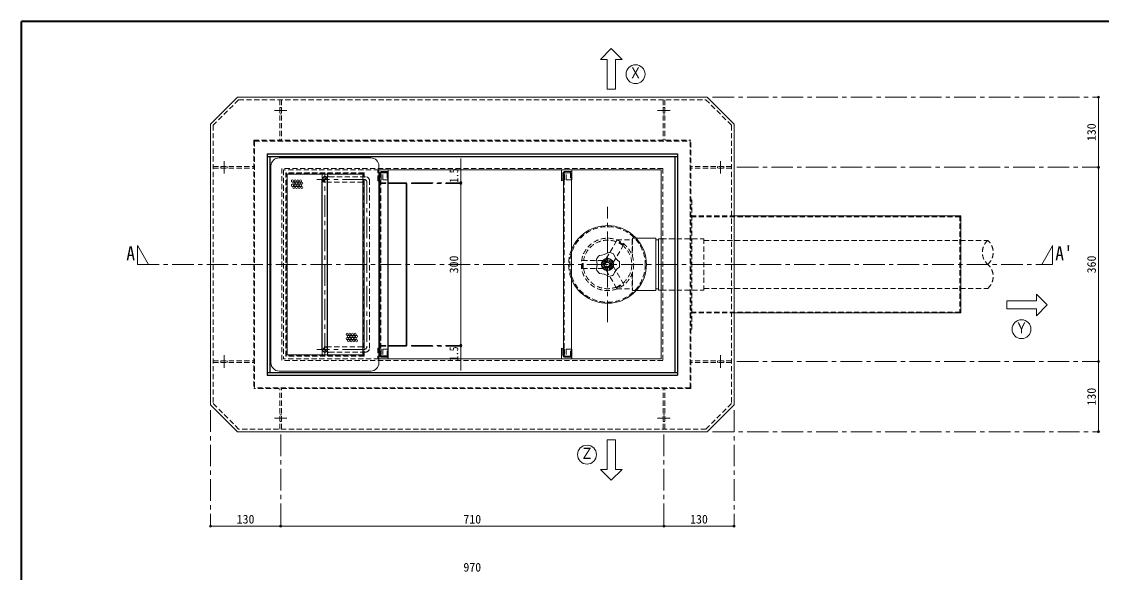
# Model space of a CAD drawing. Units: millimetres at full size, sheet at 1:8. Extents: x -1691 to 1549, y -1119 to 1129.
# Drawn here: x -1691 to 309, y 108 to 1129 of the extents above; entities that cross this region are included whole.
import ezdxf
from ezdxf.enums import TextEntityAlignment as Align

# ---------------------------------------------------------------- set-up
doc = ezdxf.new("R2010")
doc.units = ezdxf.units.MM
doc.header["$LTSCALE"] = 8
doc.header["$PDMODE"] = 32
doc.header["$PDSIZE"] = 4
doc.linetypes.add('CHAIN1', pattern=[8, 5, -1, 1, -1])
doc.linetypes.add('DASHED1', pattern=[1.8, 1.2, -0.6])
doc.layers.add('0-0_ﾚｲﾔ1', color=4, linetype='Continuous', lineweight=9)
doc.styles.add('ＭＳ ゴシック', font='')
doc.styles.get('ＭＳ ゴシック').set_extended_font_data('MS Gothic')

msp = doc.modelspace()

# ---------------------------------------------------------------- linework, layer by layer
at = {"layer": '0-0_ﾚｲﾔ1', "color": 1, "lineweight": 40}
for p in [(-1691.137, -1118.909), (1548.863, 1129.091)]:
    msp.add_line(p, (-1691.137, 1129.091), dxfattribs=at)
at = {"layer": '0-0_ﾚｲﾔ1'}
for p, q in [((-598.637, 1079.091), (-618.637, 1059.091)), ((-598.637, 1079.091), (-578.637, 1059.091)), ((-606.137, 1059.091), (-618.637, 1059.091)), ((-591.137, 1059.091), (-578.637, 1059.091)), ((-591.137, 1059.091), (-591.137, 1004.091)), ((303.863, 989.091), (303.863, 859.091)), ((-877.387, 875.591), (-877.387, 829.091)), ((-1025.137, 849.091), (-1025.137, 851.091)), ((-685.137, 849.091), (-685.137, 851.091)), ((303.863, 859.091), (303.863, 499.091)), ((-978.887, 830.591), (-1012.387, 830.591)), ((-979.637, 829.091), (-1012.387, 829.091)), ((-978.887, 828.341), (-978.887, 529.841)), ((-977.387, 829.091), (-977.387, 529.091)), ((-877.387, 829.091), (-877.387, 529.091)), ((-516.137, 727.591), (-552.423, 727.591)), ((-516.137, 727.591), (-516.137, 630.591)), ((-516.137, 724.591), (-511.137, 724.591)), ((-511.137, 726.591), (-506.137, 726.591)), ((-511.137, 726.591), (-511.137, 631.591)), ((-516.137, 630.591), (-552.423, 630.591)), ((-516.137, 633.591), (-511.137, 633.591)), ((-511.137, 631.591), (-506.137, 631.591)), ((208.863, 604.091), (188.863, 624.091)), ((188.863, 611.591), (188.863, 624.091)), ((208.863, 604.091), (188.863, 584.091)), ((-371.137, 589.091), (48.863, 589.091)), ((188.863, 596.591), (133.863, 596.591)), ((188.863, 596.591), (188.863, 584.091)), ((-979.637, 529.091), (-1012.387, 529.091)), ((-978.887, 527.591), (-1012.387, 527.591)), ((-877.387, 482.591), (-877.387, 529.091)), ((-1025.137, 509.091), (-1025.137, 507.091)), ((-685.137, 509.091), (-685.137, 507.091)), ((303.863, 499.091), (303.863, 369.091)), ((-606.137, 299.091), (-606.137, 354.091)), ((-598.637, 279.091), (-618.637, 299.091)), ((-606.137, 299.091), (-618.637, 299.091)), ((-598.637, 279.091), (-578.637, 299.091)), ((-591.137, 299.091), (-578.637, 299.091)), ((-1211.137, 194.091), (-1341.137, 194.091)), ((-501.137, 194.091), (-1211.137, 194.091)), ((-371.137, 194.091), (-501.137, 194.091))]:
    msp.add_line(p, q, dxfattribs=at)
at = {"layer": '0-0_ﾚｲﾔ1', "color": 7, "lineweight": 18}
for p, q in [((-1291.137, 989.091), (-1341.137, 939.091)), ((-1291.137, 989.091), (-421.137, 989.091)), ((-371.137, 939.091), (-421.137, 989.091)), ((-1341.137, 939.091), (-1341.137, 419.091)), ((-371.137, 939.091), (-371.137, 419.091)), ((-1229.137, 496.591), (-1229.137, 861.591)), ((-1044.137, 876.591), (-1214.137, 876.591)), ((-1029.137, 496.591), (-1029.137, 861.591)), ((-1199.137, 511.591), (-1199.137, 846.591)), ((-1059.137, 846.591), (-1199.137, 846.591)), ((-1134.137, 836.591), (-1134.137, 846.591)), ((-1124.137, 836.591), (-1124.137, 846.591)), ((-1059.137, 511.591), (-1059.137, 846.591)), ((-506.137, 854.091), (-1029.137, 854.091)), ((-1028.137, 848.091), (-1028.137, 837.091)), ((-1025.137, 851.091), (-1012.016, 851.091)), ((-1014.137, 848.818), (-1014.137, 851.091)), ((-1012.016, 836.091), (-1012.016, 851.091)), ((-691.137, 834.091), (-691.137, 854.091)), ((-688.137, 848.091), (-688.137, 837.091)), ((-675.387, 849.091), (-687.387, 849.091)), ((-687.387, 509.091), (-687.387, 849.091)), ((-685.137, 851.091), (-672.016, 851.091)), ((-674.137, 848.818), (-674.137, 851.091)), ((-672.387, 846.091), (-672.387, 512.091)), ((-672.016, 836.091), (-672.016, 851.091)), ((-1012.387, 836.091), (-1012.016, 836.091)), ((-672.387, 836.091), (-672.016, 836.091)), ((-1134.137, 521.591), (-1134.137, 511.591)), ((-1124.137, 521.591), (-1124.137, 511.591)), ((-1028.137, 510.091), (-1028.137, 521.091)), ((-1012.387, 522.091), (-1012.016, 522.091)), ((-1012.016, 522.091), (-1012.016, 507.091)), ((-691.137, 524.091), (-691.137, 504.091)), ((-688.137, 510.091), (-688.137, 521.091)), ((-672.387, 522.091), (-672.016, 522.091)), ((-672.016, 522.091), (-672.016, 507.091)), ((-1059.137, 511.591), (-1199.137, 511.591)), ((-1025.137, 507.091), (-1012.016, 507.091)), ((-1014.137, 509.364), (-1014.137, 507.091)), ((-675.387, 509.091), (-687.387, 509.091)), ((-685.137, 507.091), (-672.016, 507.091)), ((-674.137, 509.364), (-674.137, 507.091)), ((-1044.137, 481.591), (-1214.137, 481.591)), ((-1341.137, 419.091), (-1291.137, 369.091)), ((-421.137, 369.091), (-371.137, 419.091)), ((-421.137, 369.091), (-1291.137, 369.091))]:
    msp.add_line(p, q, dxfattribs=at)
at = {"layer": '0-0_ﾚｲﾔ1', "linetype": 'DASHED1'}
for p, q in [((-1289.066, 984.091), (-1336.137, 937.02)), ((-1289.066, 984.091), (-423.208, 984.091)), ((-1212.737, 984.091), (-1212.737, 909.091)), ((-1209.537, 984.091), (-1209.537, 909.091)), ((-502.737, 984.091), (-502.737, 909.091)), ((-499.537, 984.091), (-499.537, 909.091)), ((-376.137, 937.02), (-423.208, 984.091)), ((-1212.737, 970.091), (-1209.537, 970.091)), ((-499.537, 970.091), (-502.737, 970.091)), ((-1212.737, 958.091), (-1209.537, 958.091)), ((-499.537, 958.091), (-502.737, 958.091)), ((-376.137, 937.02), (-376.137, 421.162)), ((-1261.137, 909.091), (-1261.137, 449.091)), ((-1261.137, 909.091), (-451.137, 909.091)), ((-1259.537, 907.491), (-1259.537, 450.691)), ((-1259.537, 907.491), (-452.737, 907.491)), ((-452.737, 450.691), (-452.737, 907.491)), ((-451.137, 449.091), (-451.137, 909.091)), ((-1336.137, 860.691), (-1261.137, 860.691)), ((-1322.137, 857.491), (-1322.137, 860.691)), ((-1310.137, 857.491), (-1310.137, 860.691)), ((-376.137, 860.691), (-451.137, 860.691)), ((-402.137, 857.491), (-402.137, 860.691)), ((-390.137, 857.491), (-390.137, 860.691)), ((-1336.137, 857.491), (-1261.137, 857.491)), ((-503.137, 857.091), (-1209.137, 857.091)), ((-1209.137, 857.091), (-1209.137, 501.091)), ((-1056.637, 849.091), (-1201.637, 849.091)), ((-1057.637, 848.091), (-1200.637, 848.091)), ((-1200.637, 510.091), (-1200.637, 848.091)), ((-1054.112, 841.591), (-1121.637, 841.591)), ((-1057.637, 510.091), (-1057.637, 848.091)), ((-1056.637, 509.091), (-1056.637, 849.091)), ((-1031.137, 834.091), (-1031.137, 854.091)), ((-1025.137, 836.091), (-1025.137, 849.091)), ((-1022.137, 836.091), (-1022.137, 851.091)), ((-1014.137, 848.818), (-1014.137, 836.091)), ((-685.887, 509.091), (-685.887, 849.091)), ((-682.137, 836.091), (-682.137, 851.091)), ((-674.137, 848.818), (-674.137, 836.091)), ((-503.137, 857.091), (-503.137, 501.091)), ((-376.137, 857.491), (-451.137, 857.491)), ((-1059.112, 831.591), (-1124.137, 831.591)), ((-1056.612, 529.091), (-1056.612, 829.091)), ((-1046.612, 524.091), (-1046.612, 834.091)), ((-1025.887, 829.091), (-1012.387, 829.091)), ((-1012.387, 836.091), (-1025.137, 836.091)), ((-1025.137, 830.591), (-1012.387, 830.591)), ((-451.137, 799.091), (-449.537, 799.091)), ((-449.537, 799.091), (-449.537, 559.091)), ((-451.137, 769.091), (-371.137, 769.091)), ((-451.137, 767.491), (47.263, 767.491)), ((47.263, 769.091), (47.263, 589.091)), ((-608.008, 689.986), (-588.883, 723.111)), ((-576.642, 714.312), (-589.633, 721.812)), ((-575.892, 715.611), (-588.883, 723.111)), ((-588.845, 724.591), (-560.137, 724.591)), ((-559.137, 727.591), (-560.137, 724.591)), ((-560.137, 724.591), (-560.137, 695.884)), ((-559.137, 727.591), (-559.137, 692.875)), ((-552.423, 727.591), (-559.137, 727.591)), ((-506.137, 726.591), (-427.137, 726.591)), ((-452.737, 731.591), (-451.137, 731.591)), ((-427.137, 726.591), (-427.137, 631.591)), ((-427.137, 723.591), (98.863, 723.591)), ((47.263, 730.091), (48.863, 730.091)), ((-595.017, 682.486), (-575.892, 715.611)), ((-652.137, 686.591), (-613.887, 686.591)), ((-652.137, 671.591), (-652.137, 686.591)), ((-650.637, 671.591), (-650.637, 686.591)), ((-605.637, 688.617), (-613.887, 683.854)), ((-613.887, 686.591), (-613.887, 671.591)), ((-595.017, 682.486), (-608.008, 689.986)), ((-597.387, 683.854), (-597.387, 674.328)), ((-652.137, 671.591), (-613.887, 671.591)), ((-605.637, 669.565), (-613.887, 674.328)), ((-595.017, 675.696), (-608.008, 668.196)), ((-608.008, 668.196), (-588.883, 635.071)), ((-595.017, 675.696), (-575.892, 642.571)), ((-560.137, 662.298), (-560.137, 633.591)), ((-559.137, 665.307), (-559.137, 630.591)), ((-589.633, 636.37), (-576.642, 643.87)), ((-588.883, 635.071), (-575.892, 642.571)), ((-588.845, 633.591), (-560.137, 633.591)), ((-560.137, 633.591), (-559.137, 630.591)), ((-552.423, 630.591), (-559.137, 630.591)), ((-506.137, 631.591), (-427.137, 631.591)), ((-452.737, 626.591), (-451.137, 626.591)), ((-427.137, 634.591), (98.863, 634.591)), ((47.263, 628.091), (48.863, 628.091)), ((-451.137, 590.691), (47.263, 590.691)), ((-451.137, 589.091), (-371.137, 589.091)), ((-451.137, 559.091), (-449.537, 559.091)), ((-1059.112, 526.591), (-1124.137, 526.591)), ((-1031.137, 524.091), (-1031.137, 504.091)), ((-1025.887, 529.091), (-1012.387, 529.091)), ((-1025.137, 527.591), (-1012.387, 527.591)), ((-1012.387, 522.091), (-1025.137, 522.091)), ((-1025.137, 522.091), (-1025.137, 509.091)), ((-1022.137, 522.091), (-1022.137, 507.091)), ((-1014.137, 509.364), (-1014.137, 522.091)), ((-685.137, 522.091), (-685.137, 509.091)), ((-672.387, 522.091), (-685.137, 522.091)), ((-682.137, 522.091), (-682.137, 507.091)), ((-674.137, 509.364), (-674.137, 522.091)), ((-1336.137, 500.691), (-1261.137, 500.691)), ((-1322.137, 500.691), (-1322.137, 497.491)), ((-1310.137, 500.691), (-1310.137, 497.491)), ((-503.137, 501.091), (-1209.137, 501.091)), ((-1029.137, 504.091), (-1206.137, 504.091)), ((-1057.637, 510.091), (-1200.637, 510.091)), ((-1054.112, 516.591), (-1121.637, 516.591)), ((-376.137, 500.691), (-451.137, 500.691)), ((-402.137, 500.691), (-402.137, 497.491)), ((-390.137, 500.691), (-390.137, 497.491)), ((-1336.137, 497.491), (-1261.137, 497.491)), ((-376.137, 497.491), (-451.137, 497.491)), ((-451.137, 449.091), (-1261.137, 449.091)), ((-452.737, 450.691), (-1259.537, 450.691)), ((-1212.737, 374.091), (-1212.737, 449.091)), ((-1209.537, 374.091), (-1209.537, 449.091)), ((-502.737, 374.091), (-502.737, 449.091)), ((-499.537, 374.091), (-499.537, 449.091)), ((-423.208, 374.091), (-376.137, 421.162)), ((-1212.737, 400.091), (-1209.537, 400.091)), ((-1212.737, 388.091), (-1209.537, 388.091)), ((-499.537, 400.091), (-502.737, 400.091)), ((-499.537, 388.091), (-502.737, 388.091)), ((-423.208, 374.091), (-1289.066, 374.091))]:
    msp.add_line(p, q, dxfattribs=at)
at = {"layer": '0-0_ﾚｲﾔ1', "linetype": 'CHAIN1'}
for p, q in [((-411.137, 989.091), (303.863, 989.091)), ((-1199.537, 964.091), (-1222.737, 964.091)), ((-512.737, 964.091), (-489.537, 964.091)), ((-1316.137, 870.691), (-1316.137, 847.491)), ((-396.137, 870.691), (-396.137, 847.491)), ((-1129.137, 511.591), (-1129.137, 846.591)), ((-366.137, 859.091), (303.863, 859.091)), ((-1056.612, 836.591), (-1144.137, 836.591)), ((-1051.612, 831.591), (-1051.612, 526.591)), ((-969.637, 829.091), (-877.387, 829.091)), ((-968.887, 830.591), (-877.387, 830.591)), ((-605.637, 572.091), (-605.637, 786.091)), ((-1476.137, 714.091), (-1476.137, 679.091)), ((-1456.137, 679.091), (-1476.137, 714.091)), ((-1476.137, 679.091), (218.863, 679.091)), ((-1056.612, 521.591), (-1144.137, 521.591)), ((-969.637, 529.091), (-877.387, 529.091)), ((-968.887, 527.591), (-877.387, 527.591)), ((-1316.137, 487.491), (-1316.137, 510.691)), ((-396.137, 487.491), (-396.137, 510.691)), ((-366.137, 499.091), (303.863, 499.091)), ((-1341.137, 409.091), (-1341.137, 194.091)), ((-371.137, 409.091), (-371.137, 194.091)), ((-1199.537, 394.091), (-1222.737, 394.091)), ((-512.737, 394.091), (-489.537, 394.091)), ((-1211.137, 364.091), (-1211.137, 194.091)), ((-501.137, 364.091), (-501.137, 194.091)), ((-411.137, 369.091), (303.863, 369.091))]:
    msp.add_line(p, q, dxfattribs=at)
at = {"layer": '0-0_ﾚｲﾔ1', "color": 5, "lineweight": 25}
for p, q in [((-1236.137, 884.091), (-476.137, 884.091)), ((-476.137, 884.091), (-476.137, 474.091)), ((-1236.137, 879.091), (-476.137, 879.091)), ((-1231.137, 879.091), (-1231.137, 479.091)), ((-481.137, 879.091), (-481.137, 479.091)), ((-1027.387, 509.091), (-1027.387, 849.091)), ((-1015.387, 849.091), (-1027.387, 849.091)), ((-1012.387, 846.091), (-1012.387, 512.091)), ((-1134.137, 521.591), (-1134.137, 836.591)), ((-1124.137, 521.591), (-1124.137, 836.591)), ((-1015.387, 509.091), (-1027.387, 509.091)), ((-1236.137, 479.091), (-476.137, 479.091))]:
    msp.add_line(p, q, dxfattribs=at)
at = {"layer": '0-0_ﾚｲﾔ1', "color": 7, "linetype": 'DASHED1', "lineweight": 18}
msp.add_line((-1025.887, 509.091), (-1025.887, 849.091), dxfattribs=at)
at = {"layer": '0-0_ﾚｲﾔ1'}
for points in [[(-606.137, 1059.091), (-606.137, 1004.091), (-591.137, 1004.091)], [(-371.137, 769.091), (48.863, 769.091), (48.863, 589.091)], [(188.863, 611.591), (133.863, 611.591), (133.863, 596.591)], [(-591.137, 299.091), (-591.137, 354.091), (-606.137, 354.091)]]:
    msp.add_lwpolyline(points, dxfattribs=at)
at = {"layer": '0-0_ﾚｲﾔ1', "linetype": 'DASHED1'}
for points in [[(-1336.137, 937.02), (-1336.137, 421.162), (-1289.066, 374.091)], [(-1029.137, 854.091), (-1206.137, 854.091), (-1206.137, 504.091)], [(-1056.637, 509.091), (-1201.637, 509.091), (-1201.637, 849.091)], [(-672.387, 836.091), (-685.137, 836.091), (-685.137, 849.091)]]:
    msp.add_lwpolyline(points, dxfattribs=at)
at = {"layer": '0-0_ﾚｲﾔ1', "color": 5, "lineweight": 25}
msp.add_lwpolyline([(-1236.137, 884.091), (-1236.137, 474.091), (-476.137, 474.091)], dxfattribs=at)
at = {"layer": '0-0_ﾚｲﾔ1', "color": 7, "lineweight": 18}
msp.add_lwpolyline([(-506.137, 854.091), (-506.137, 504.091), (-1029.137, 504.091)], dxfattribs=at)
at = {"layer": '0-0_ﾚｲﾔ1', "linetype": 'CHAIN1'}
msp.add_lwpolyline([(198.863, 679.091), (218.863, 714.091), (218.863, 679.091)], dxfattribs=at)
at = {"layer": '0-0_ﾚｲﾔ1', "color": 7, "lineweight": 18}
for centre, radius in [((-553.637, 1031.591), 17.5), ((-605.637, 679.091), 11.5), ((-605.637, 679.091), 10.5), ((-605.637, 679.091), 6.5), ((161.363, 559.091), 17.5), ((-643.637, 326.591), 17.5)]:
    msp.add_circle(centre, radius, dxfattribs=at)
at = {"layer": '0-0_ﾚｲﾔ1'}
for centre in [(-1189.38, 833.714), (-1189.38, 825.714), (-1186.88, 829.714), (-1186.88, 821.714), (-1184.38, 833.714), (-1184.38, 825.714), (-1181.88, 829.714), (-1181.88, 821.714), (-1179.38, 833.714), (-1179.38, 825.714), (-1176.88, 829.714), (-1176.88, 821.714), (-1174.38, 833.714), (-1174.38, 825.714), (-1171.88, 829.714), (-1171.88, 821.714), (-1088.079, 549.697), (-1088.079, 541.697), (-1085.579, 545.697), (-1083.079, 549.697), (-1083.079, 541.697), (-1080.579, 545.697), (-1078.079, 549.697), (-1078.079, 541.697), (-1075.579, 545.697), (-1073.079, 549.697), (-1073.079, 541.697), (-1070.579, 545.697), (-1085.579, 537.697), (-1080.579, 537.697), (-1075.579, 537.697), (-1070.579, 537.697)]:
    msp.add_circle(centre, 2, dxfattribs=at)
at = {"layer": '0-0_ﾚｲﾔ1', "linetype": 'DASHED1'}
for radius in [70, 48.5, 5, 4]:
    msp.add_circle((-605.637, 679.091), radius, dxfattribs=at)
at = {"layer": '0-0_ﾚｲﾔ1', "color": 7, "lineweight": 18}
for centre, radius, start, end in [((-1214.137, 861.591), 15, 90, 180), ((-1044.137, 861.591), 15, 0, 90), ((-1025.137, 848.091), 3, 90, 180), ((-1014.137, 854.091), 3, 270, 0), ((-685.137, 848.091), 3, 90, 180), ((-675.387, 846.091), 3, 0, 90), ((-674.137, 854.091), 3, 270, 0), ((-1031.137, 837.091), 3, 311.81031, 0), ((-691.137, 837.091), 3, 270, 0), ((-605.637, 679.091), 72, 202.01537, 157.98463), ((-620.122, 723.668), 27.75, 269.07536, 306.92464), ((-605.637, 679.091), 22.5, 59.57818, 84.42182), ((-605.637, 679.091), 22.5, 131.57818, 156.42182), ((-652.509, 679.091), 27.75, 341.07536, 18.92464), ((-567.718, 706.641), 27.75, 197.07536, 234.92464), ((-605.637, 679.091), 22.5, 347.57818, 12.42182), ((-605.637, 679.091), 22.5, 203.57818, 228.42182), ((-620.122, 634.513), 27.75, 53.07536, 90.92464), ((-567.718, 651.54), 27.75, 125.07536, 162.92464), ((-605.637, 679.091), 22.5, 275.57818, 300.42182), ((-1031.137, 521.091), 3, 0, 48.18969), ((-691.137, 521.091), 3, 0, 90), ((-1025.137, 510.091), 3, 180, 270), ((-1014.137, 504.091), 3, 0, 90), ((-685.137, 510.091), 3, 180, 270), ((-675.387, 512.091), 3, 270, 0), ((-674.137, 504.091), 3, 0, 90), ((-1214.137, 496.591), 15, 180, 270), ((-1044.137, 496.591), 15, 270, 0)]:
    msp.add_arc(centre, radius, start, end, dxfattribs=at)
at = {"layer": '0-0_ﾚｲﾔ1', "linetype": 'DASHED1'}
for centre, radius, start, end in [((-1124.137, 841.591), 10, 180, 270), ((-1121.637, 844.091), 2.5, 180, 270), ((-1054.112, 834.091), 7.5, 0, 90), ((-1129.137, 836.591), 5, 180, 0), ((-1059.112, 829.091), 2.5, 0, 90), ((-1031.137, 837.091), 3, 270, 311.81031), ((-1025.887, 830.591), 1.5, 180, 270), ((-1025.137, 831.341), 0.75, 180, 270), ((-605.637, 679.091), 45, 69.59407, 170.40593), ((118.616, 701.341), 29.753, 131.59806, 228.40194), ((79.109, 701.341), 29.753, 311.59806, 48.40194), ((-605.637, 679.091), 72, 157.98463, 202.01537), ((-605.637, 679.091), 45, 309.59407, 50.40593), ((-605.637, 679.091), 45, 189.59407, 290.40593), ((79.109, 656.841), 29.753, 311.59806, 48.40194), ((-1129.137, 521.591), 5, 0, 180), ((-1124.137, 516.591), 10, 90, 180), ((-1059.112, 529.091), 2.5, 270, 0), ((-1054.112, 524.091), 7.5, 270, 0), ((-1031.137, 521.091), 3, 48.18969, 90), ((-1025.887, 527.591), 1.5, 90, 180), ((-1025.137, 526.841), 0.75, 90, 180), ((-1121.637, 514.091), 2.5, 90, 180)]:
    msp.add_arc(centre, radius, start, end, dxfattribs=at)
at = {"layer": '0-0_ﾚｲﾔ1', "color": 5, "lineweight": 25}
for centre, radius, start, end in [((-1129.137, 836.591), 5, 0, 180), ((-1015.387, 846.091), 3, 0, 90), ((-1129.137, 521.591), 5, 180, 0), ((-1015.387, 512.091), 3, 270, 0)]:
    msp.add_arc(centre, radius, start, end, dxfattribs=at)
at = {"layer": '0-0_ﾚｲﾔ1', "linetype": 'CHAIN1'}
for centre, start, end in [((-1124.137, 841.591), 180, 270), ((-1056.612, 831.591), 0, 90), ((-1124.137, 516.591), 90, 180), ((-1056.612, 526.591), 270, 0)]:
    msp.add_arc(centre, 5, start, end, dxfattribs=at)
at = {"layer": '0-0_ﾚｲﾔ1'}
for centre, radius, start, end in [((-979.637, 828.341), 0.75, 0, 90), ((-978.887, 829.091), 1.5, 0, 90), ((-979.637, 529.841), 0.75, 270, 0), ((-978.887, 529.091), 1.5, 270, 0)]:
    msp.add_arc(centre, radius, start, end, dxfattribs=at)
at = {"layer": '0-0_ﾚｲﾔ1', "color": 1}
for p in [(303.863, 989.091), (303.863, 859.091), (-877.387, 830.591), (-877.387, 829.091), (-877.387, 529.091), (-877.387, 527.591), (303.863, 499.091), (303.863, 369.091), (-1341.137, 194.091), (-1211.137, 194.091), (-501.137, 194.091), (-371.137, 194.091)]:
    msp.add_point(p, dxfattribs=at)

# ---------------------------------------------------------------- texts
at = {"layer": '0-0_ﾚｲﾔ1', "color": 7, "style": 'ＭＳ ゴシック'}
for s, height, width, p in [('Ｘ', 20.53, 0.85, (-565.637, 1017.591)), ('A', 26.39, 0.9, (-1497.137, 678.591)), ("A'", 26.39, 0.9, (223.863, 678.591)), ('Ｙ', 20.53, 0.85, (149.363, 545.091)), ('Ｚ', 20.53, 0.85, (-655.637, 312.591))]:
    msp.add_text(s, height=height, dxfattribs=dict(at, width=width)).set_placement(p, align=Align.BOTTOM_LEFT)
for s, p in [('130', (303.863, 907.591)), ('300', (-877.387, 662.591)), ('360', (303.863, 662.591)), ('130', (303.863, 417.591))]:
    msp.add_text(s, height=16.13, rotation=90, dxfattribs=at).set_placement(p, align=Align.BOTTOM_LEFT)
at = {"layer": '0-0_ﾚｲﾔ1', "color": 7, "style": 'ＭＳ ゴシック', "width": 0.8}
for p in [(-877.387, 830.591), (-877.387, 500.591)]:
    msp.add_text('1.5', height=16.13, rotation=90, dxfattribs=at).set_placement(p, align=Align.BOTTOM_LEFT)
at = {"layer": '0-0_ﾚｲﾔ1', "color": 7, "style": 'ＭＳ ゴシック'}
for s, p in [('130', (-1292.637, 194.091)), ('710', (-872.637, 194.091)), ('130', (-452.637, 194.091)), ('970', (-872.637, 105.091))]:
    msp.add_text(s, height=16.13, dxfattribs=at).set_placement(p, align=Align.BOTTOM_LEFT)

doc.saveas('drawing.dxf')
